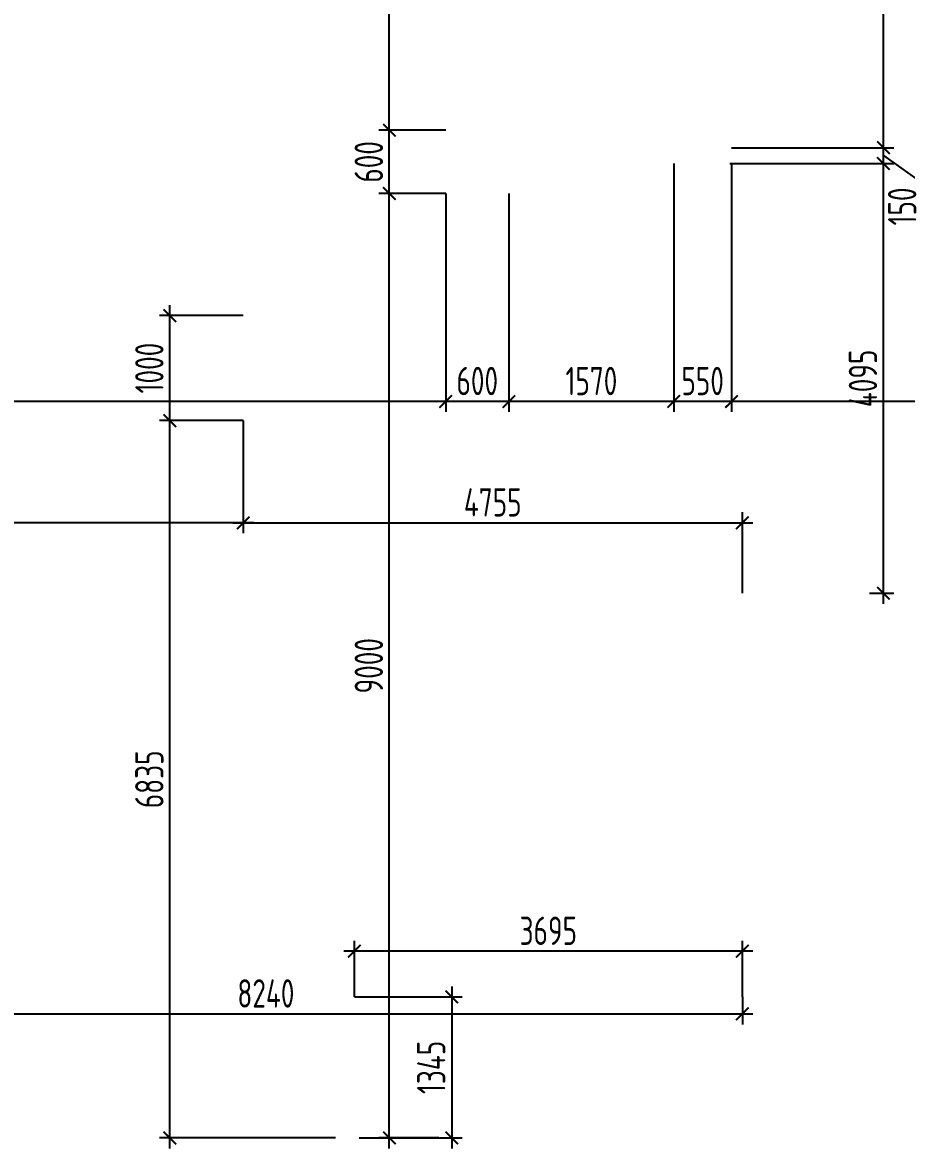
# Model space of a CAD drawing. Header units: millimetres. Extents: x -180271 to 536090, y 55086 to 131231.
# Drawn here: x 481737 to 490158, y 61436 to 72164 of the extents above; entities that cross this region are included whole.
import ezdxf

# ---------------------------------------------------------------- set-up
doc = ezdxf.new("R2010")
doc.units = ezdxf.units.MM
doc.layers.add('Размеры кровли ВК', color=14, linetype='Continuous', lineweight=9)
doc.layers.add('РАЗМЕРЫ КРОВЛИ ОВ', color=204, linetype='Continuous')
doc.layers.get('0').off()
doc.styles.add('ISOCPEUR', font='isocpeur.ttf', dxfattribs={"width": 0.7})
doc.dimstyles.new('R_100', dxfattribs={"dimtxt": 270, "dimasz": 120, "dimexe": 100, "dimexo": 0, "dimgap": 60, "dimtad": 1, "dimdec": 0, "dimrnd": 5, "dimzin": 0, "dimdsep": 46, "dimtxsty": 'ISOCPEUR', "dimblk": 'ARCHTICK', "dimcen": 0, "dimdle": 100, "dimclrd": 256, "dimclre": 256, "dimclrt": 256, "dimadec": 0, "dimazin": 0, "dimtfac": 2, "dimtdec": 0, "dimtofl": 0, "dimtmove": 1, "dimatfit": 3, "dimfxl": 1, "dimtvp": 3, "dimtolj": 1, "dimtzin": 0, "dimarcsym": 0})

# ---------------------------------------------------------------- blocks, each defined once
blk = doc.blocks.new('_ArchTick')
at = {"color": 0, "linetype": 'ByBlock', "const_width": 0.15}
blk.add_lwpolyline([(-0.5, -0.5), (0.5, 0.5)], dxfattribs=at)
blk = doc.blocks.new('*D3720')
at = {"layer": 'РАЗМЕРЫ КРОВЛИ ОВ', "lineweight": -2, "transparency": 16777216}
for p, q in [((480354, 63226), (480354, 62618)), ((488594, 62879), (488594, 62618)), ((480254, 62718), (488694, 62718))]:
    blk.add_line(p, q, dxfattribs=at)
at = {"layer": 'РАЗМЕРЫ КРОВЛИ ОВ', "lineweight": -2, "transparency": 16777216, "xscale": 120, "yscale": 120, "zscale": 120, "rotation": 180}
blk.add_blockref('_ArchTick', (480354, 62718), dxfattribs=at)
at = {"layer": 'РАЗМЕРЫ КРОВЛИ ОВ', "lineweight": -2, "transparency": 16777216, "xscale": 120, "yscale": 120, "zscale": 120}
blk.add_blockref('_ArchTick', (488594, 62718), dxfattribs=at)
at = {"layer": 'РАЗМЕРЫ КРОВЛИ ОВ', "transparency": 16777216, "insert": (484055, 62913), "char_height": 270, "attachment_point": 5, "style": 'ISOCPEUR'}
blk.add_mtext('\\A1;8240', dxfattribs=at)
blk = doc.blocks.new('*D3778')
at = {"layer": 'РАЗМЕРЫ КРОВЛИ ОВ', "lineweight": -2, "transparency": 16777216}
for p, q in [((501199, 71866), (501199, 68453)), ((488491, 70821), (488491, 68453)), ((501299, 68553), (488391, 68553))]:
    blk.add_line(p, q, dxfattribs=at)
at = {"layer": 'РАЗМЕРЫ КРОВЛИ ОВ', "lineweight": -2, "transparency": 16777216, "xscale": 120, "yscale": 120, "zscale": 120, "rotation": 180}
blk.add_blockref('_ArchTick', (488491, 68553), dxfattribs=at)
at = {"layer": 'РАЗМЕРЫ КРОВЛИ ОВ', "lineweight": -2, "transparency": 16777216, "xscale": 120, "yscale": 120, "zscale": 120}
blk.add_blockref('_ArchTick', (501199, 68553), dxfattribs=at)
at = {"layer": 'РАЗМЕРЫ КРОВЛИ ОВ', "transparency": 16777216, "insert": (494845, 68748), "char_height": 270, "attachment_point": 5, "style": 'ISOCPEUR'}
blk.add_mtext('\\A1;12710', dxfattribs=at)
blk = doc.blocks.new('*D3779')
at = {"layer": 'РАЗМЕРЫ КРОВЛИ ОВ', "lineweight": -2, "transparency": 16777216}
for p, q in [((487941, 70821), (487941, 68453)), ((488491, 70821), (488491, 68453)), ((488591, 68553), (487841, 68553))]:
    blk.add_line(p, q, dxfattribs=at)
at = {"layer": 'РАЗМЕРЫ КРОВЛИ ОВ', "lineweight": -2, "transparency": 16777216, "xscale": 120, "yscale": 120, "zscale": 120, "rotation": 180}
blk.add_blockref('_ArchTick', (487941, 68553), dxfattribs=at)
at = {"layer": 'РАЗМЕРЫ КРОВЛИ ОВ', "lineweight": -2, "transparency": 16777216, "xscale": 120, "yscale": 120, "zscale": 120}
blk.add_blockref('_ArchTick', (488491, 68553), dxfattribs=at)
at = {"layer": 'РАЗМЕРЫ КРОВЛИ ОВ', "transparency": 16777216, "insert": (488216, 68748), "char_height": 270, "attachment_point": 5, "style": 'ISOCPEUR'}
blk.add_mtext('\\A1;550', dxfattribs=at)
blk = doc.blocks.new('*D3780')
at = {"layer": 'РАЗМЕРЫ КРОВЛИ ОВ', "lineweight": -2, "transparency": 16777216}
for p, q in [((487941, 70821), (487941, 68453)), ((486370, 70535), (486370, 68453)), ((488041, 68553), (486270, 68553))]:
    blk.add_line(p, q, dxfattribs=at)
at = {"layer": 'РАЗМЕРЫ КРОВЛИ ОВ', "lineweight": -2, "transparency": 16777216, "xscale": 120, "yscale": 120, "zscale": 120, "rotation": 180}
blk.add_blockref('_ArchTick', (486370, 68553), dxfattribs=at)
at = {"layer": 'РАЗМЕРЫ КРОВЛИ ОВ', "lineweight": -2, "transparency": 16777216, "xscale": 120, "yscale": 120, "zscale": 120}
blk.add_blockref('_ArchTick', (487941, 68553), dxfattribs=at)
at = {"layer": 'РАЗМЕРЫ КРОВЛИ ОВ', "transparency": 16777216, "insert": (487156, 68748), "char_height": 270, "attachment_point": 5, "style": 'ISOCPEUR'}
blk.add_mtext('\\A1;1570', dxfattribs=at)
blk = doc.blocks.new('*D3781')
at = {"layer": 'РАЗМЕРЫ КРОВЛИ ОВ', "lineweight": -2, "transparency": 16777216}
for p, q in [((485768, 70535), (485768, 68453)), ((486370, 70535), (486370, 68453)), ((486470, 68553), (485668, 68553))]:
    blk.add_line(p, q, dxfattribs=at)
at = {"layer": 'РАЗМЕРЫ КРОВЛИ ОВ', "lineweight": -2, "transparency": 16777216, "xscale": 120, "yscale": 120, "zscale": 120, "rotation": 180}
blk.add_blockref('_ArchTick', (485768, 68553), dxfattribs=at)
at = {"layer": 'РАЗМЕРЫ КРОВЛИ ОВ', "lineweight": -2, "transparency": 16777216, "xscale": 120, "yscale": 120, "zscale": 120}
blk.add_blockref('_ArchTick', (486370, 68553), dxfattribs=at)
at = {"layer": 'РАЗМЕРЫ КРОВЛИ ОВ', "transparency": 16777216, "insert": (486069, 68748), "char_height": 270, "attachment_point": 5, "style": 'ISOCPEUR'}
blk.add_mtext('\\A1;600', dxfattribs=at)
blk = doc.blocks.new('*D3782')
at = {"layer": 'РАЗМЕРЫ КРОВЛИ ОВ', "lineweight": -2, "transparency": 16777216}
for p, q in [((485768, 70535), (485768, 68453)), ((473884, 68709), (473884, 68453)), ((485868, 68553), (473784, 68553))]:
    blk.add_line(p, q, dxfattribs=at)
at = {"layer": 'РАЗМЕРЫ КРОВЛИ ОВ', "lineweight": -2, "transparency": 16777216, "xscale": 120, "yscale": 120, "zscale": 120, "rotation": 180}
blk.add_blockref('_ArchTick', (473884, 68553), dxfattribs=at)
at = {"layer": 'РАЗМЕРЫ КРОВЛИ ОВ', "lineweight": -2, "transparency": 16777216, "xscale": 120, "yscale": 120, "zscale": 120}
blk.add_blockref('_ArchTick', (485768, 68553), dxfattribs=at)
at = {"layer": 'РАЗМЕРЫ КРОВЛИ ОВ', "transparency": 16777216, "insert": (479826, 68748), "char_height": 270, "attachment_point": 5, "style": 'ISOCPEUR'}
blk.add_mtext('\\A1;11885', dxfattribs=at)
blk = doc.blocks.new('*D3783')
at = {"layer": 'РАЗМЕРЫ КРОВЛИ ОВ', "lineweight": -2, "transparency": 16777216}
for p, q in [((489938, 66626), (489938, 70921)), ((488474, 70821), (490038, 70821)), ((489807, 66726), (490038, 66726))]:
    blk.add_line(p, q, dxfattribs=at)
at = {"layer": 'РАЗМЕРЫ КРОВЛИ ОВ', "lineweight": -2, "transparency": 16777216, "xscale": 120, "yscale": 120, "zscale": 120}
for p, rotation in [((489938, 70821), 90), ((489938, 66726), 270)]:
    blk.add_blockref('_ArchTick', p, dxfattribs=dict(at, rotation=rotation))
at = {"layer": 'РАЗМЕРЫ КРОВЛИ ОВ', "transparency": 16777216, "insert": (489743, 68773), "char_height": 270, "attachment_point": 5, "rotation": 90, "style": 'ISOCPEUR'}
blk.add_mtext('\\A1;4095', dxfattribs=at)
blk = doc.blocks.new('*D3784')
at = {"layer": 'РАЗМЕРЫ КРОВЛИ ОВ', "lineweight": -2, "transparency": 16777216}
for p, q in [((489938, 70721), (489938, 71071)), ((488491, 70971), (490038, 70971)), ((488474, 70821), (490038, 70821)), ((489938, 70896), (490312, 70631)), ((490312, 70631), (490312, 70190))]:
    blk.add_line(p, q, dxfattribs=at)
at = {"layer": 'РАЗМЕРЫ КРОВЛИ ОВ', "lineweight": -2, "transparency": 16777216, "xscale": 120, "yscale": 120, "zscale": 120}
for p, rotation in [((489938, 70971), 90), ((489938, 70821), 270)]:
    blk.add_blockref('_ArchTick', p, dxfattribs=dict(at, rotation=rotation))
at = {"layer": 'РАЗМЕРЫ КРОВЛИ ОВ', "transparency": 16777216, "insert": (490117, 70411), "char_height": 270, "attachment_point": 5, "rotation": 90, "style": 'ISOCPEUR'}
blk.add_mtext('\\A1;150', dxfattribs=at)
blk = doc.blocks.new('*D3785')
at = {"layer": 'РАЗМЕРЫ КРОВЛИ ОВ', "lineweight": -2, "transparency": 16777216}
for p, q in [((489938, 70871), (489938, 74383)), ((489401, 74283), (490038, 74283)), ((488491, 70971), (490038, 70971))]:
    blk.add_line(p, q, dxfattribs=at)
at = {"layer": 'РАЗМЕРЫ КРОВЛИ ОВ', "lineweight": -2, "transparency": 16777216, "xscale": 120, "yscale": 120, "zscale": 120}
for p, rotation in [((489938, 74283), 90), ((489938, 70971), 270)]:
    blk.add_blockref('_ArchTick', p, dxfattribs=dict(at, rotation=rotation))
at = {"layer": 'РАЗМЕРЫ КРОВЛИ ОВ', "transparency": 16777216, "insert": (489743, 73250), "char_height": 270, "attachment_point": 5, "rotation": 90, "style": 'ISOCPEUR'}
blk.add_mtext('\\A1;3310', dxfattribs=at)
blk = doc.blocks.new('*D3789')
at = {"layer": 'РАЗМЕРЫ КРОВЛИ ОВ', "lineweight": -2, "transparency": 16777216}
for p, q in [((485231, 61436), (485231, 70635)), ((485768, 70535), (485131, 70535)), ((485704, 61536), (485131, 61536))]:
    blk.add_line(p, q, dxfattribs=at)
at = {"layer": 'РАЗМЕРЫ КРОВЛИ ОВ', "lineweight": -2, "transparency": 16777216, "xscale": 120, "yscale": 120, "zscale": 120}
for p, rotation in [((485231, 70535), 90), ((485231, 61536), 270)]:
    blk.add_blockref('_ArchTick', p, dxfattribs=dict(at, rotation=rotation))
at = {"layer": 'РАЗМЕРЫ КРОВЛИ ОВ', "transparency": 16777216, "insert": (485036, 66035), "char_height": 270, "attachment_point": 5, "rotation": 90, "style": 'ISOCPEUR'}
blk.add_mtext('\\A1;9000', dxfattribs=at)
blk = doc.blocks.new('*D3790')
at = {"layer": 'РАЗМЕРЫ КРОВЛИ ОВ', "lineweight": -2, "transparency": 16777216}
for p, q in [((485231, 70435), (485231, 71237)), ((485768, 71137), (485131, 71137)), ((485768, 70535), (485131, 70535))]:
    blk.add_line(p, q, dxfattribs=at)
at = {"layer": 'РАЗМЕРЫ КРОВЛИ ОВ', "lineweight": -2, "transparency": 16777216, "xscale": 120, "yscale": 120, "zscale": 120}
for p, rotation in [((485231, 71137), 90), ((485231, 70535), 270)]:
    blk.add_blockref('_ArchTick', p, dxfattribs=dict(at, rotation=rotation))
at = {"layer": 'РАЗМЕРЫ КРОВЛИ ОВ', "transparency": 16777216, "insert": (485036, 70836), "char_height": 270, "attachment_point": 5, "rotation": 90, "style": 'ISOCPEUR'}
blk.add_mtext('\\A1;600', dxfattribs=at)
blk = doc.blocks.new('*D3791')
at = {"layer": 'РАЗМЕРЫ КРОВЛИ ОВ', "lineweight": -2, "transparency": 16777216}
for p, q in [((485231, 71037), (485231, 79070)), ((485331, 78970), (485131, 78970)), ((485768, 71137), (485131, 71137))]:
    blk.add_line(p, q, dxfattribs=at)
at = {"layer": 'РАЗМЕРЫ КРОВЛИ ОВ', "lineweight": -2, "transparency": 16777216, "xscale": 120, "yscale": 120, "zscale": 120}
for p, rotation in [((485231, 78970), 90), ((485231, 71137), 270)]:
    blk.add_blockref('_ArchTick', p, dxfattribs=dict(at, rotation=rotation))
at = {"layer": 'РАЗМЕРЫ КРОВЛИ ОВ', "transparency": 16777216, "insert": (485036, 75054), "char_height": 270, "attachment_point": 5, "rotation": 90, "style": 'ISOCPEUR'}
blk.add_mtext('\\A1;7835', dxfattribs=at)
blk = doc.blocks.new('*D22576')
at = {"layer": 'Размеры кровли ВК', "lineweight": -2, "transparency": 16777216}
for p, q in [((485825, 62979), (485825, 61436)), ((484898, 62879), (485925, 62879)), ((484943, 61536), (485925, 61536))]:
    blk.add_line(p, q, dxfattribs=at)
at = {"layer": 'Размеры кровли ВК', "lineweight": -2, "transparency": 16777216, "xscale": 120, "yscale": 120, "zscale": 120}
for p, rotation in [((485825, 62879), 90), ((485825, 61536), 270)]:
    blk.add_blockref('_ArchTick', p, dxfattribs=dict(at, rotation=rotation))
at = {"layer": 'Размеры кровли ВК', "transparency": 16777216, "insert": (485630, 62208), "char_height": 270, "attachment_point": 5, "rotation": 90, "style": 'ISOCPEUR'}
blk.add_mtext('\\A1;1345', dxfattribs=at)
blk = doc.blocks.new('*D22577')
at = {"layer": 'Размеры кровли ВК', "lineweight": -2, "transparency": 16777216}
for p, q in [((484898, 62879), (484898, 63415)), ((488594, 62879), (488594, 63415)), ((488694, 63315), (484798, 63315))]:
    blk.add_line(p, q, dxfattribs=at)
at = {"layer": 'Размеры кровли ВК', "lineweight": -2, "transparency": 16777216, "xscale": 120, "yscale": 120, "zscale": 120, "rotation": 180}
blk.add_blockref('_ArchTick', (484898, 63315), dxfattribs=at)
at = {"layer": 'Размеры кровли ВК', "lineweight": -2, "transparency": 16777216, "xscale": 120, "yscale": 120, "zscale": 120}
blk.add_blockref('_ArchTick', (488594, 63315), dxfattribs=at)
at = {"layer": 'Размеры кровли ВК', "transparency": 16777216, "insert": (486746, 63510), "char_height": 270, "attachment_point": 5, "style": 'ISOCPEUR'}
blk.add_mtext('\\A1;3695', dxfattribs=at)
blk = doc.blocks.new('*D22586')
at = {"layer": 'Размеры кровли ВК', "lineweight": -2, "transparency": 16777216}
for p, q in [((483140, 61436), (483140, 68471)), ((483839, 68371), (483040, 68371)), ((484719, 61536), (483040, 61536))]:
    blk.add_line(p, q, dxfattribs=at)
at = {"layer": 'Размеры кровли ВК', "lineweight": -2, "transparency": 16777216, "xscale": 120, "yscale": 120, "zscale": 120}
for p, rotation in [((483140, 68371), 90), ((483140, 61536), 270)]:
    blk.add_blockref('_ArchTick', p, dxfattribs=dict(at, rotation=rotation))
at = {"layer": 'Размеры кровли ВК', "transparency": 16777216, "insert": (482945, 64953), "char_height": 270, "attachment_point": 5, "rotation": 90, "style": 'ISOCPEUR'}
blk.add_mtext('\\A1;6835', dxfattribs=at)
blk = doc.blocks.new('*D22587')
at = {"layer": 'Размеры кровли ВК', "lineweight": -2, "transparency": 16777216}
for p, q in [((483140, 68271), (483140, 69471)), ((483839, 69371), (483040, 69371)), ((483839, 68371), (483040, 68371))]:
    blk.add_line(p, q, dxfattribs=at)
at = {"layer": 'Размеры кровли ВК', "lineweight": -2, "transparency": 16777216, "xscale": 120, "yscale": 120, "zscale": 120}
for p, rotation in [((483140, 69371), 90), ((483140, 68371), 270)]:
    blk.add_blockref('_ArchTick', p, dxfattribs=dict(at, rotation=rotation))
at = {"layer": 'Размеры кровли ВК', "transparency": 16777216, "insert": (482945, 68871), "char_height": 270, "attachment_point": 5, "rotation": 90, "style": 'ISOCPEUR'}
blk.add_mtext('\\A1;1000', dxfattribs=at)
blk = doc.blocks.new('*D22588')
at = {"layer": 'Размеры кровли ВК', "lineweight": -2, "transparency": 16777216}
for p, q in [((473884, 69271), (473884, 67297)), ((483839, 68371), (483839, 67297)), ((483939, 67397), (473784, 67397))]:
    blk.add_line(p, q, dxfattribs=at)
at = {"layer": 'Размеры кровли ВК', "lineweight": -2, "transparency": 16777216, "xscale": 120, "yscale": 120, "zscale": 120, "rotation": 180}
blk.add_blockref('_ArchTick', (473884, 67397), dxfattribs=at)
at = {"layer": 'Размеры кровли ВК', "lineweight": -2, "transparency": 16777216, "xscale": 120, "yscale": 120, "zscale": 120}
blk.add_blockref('_ArchTick', (483839, 67397), dxfattribs=at)
at = {"layer": 'Размеры кровли ВК', "transparency": 16777216, "insert": (478861, 67592), "char_height": 270, "attachment_point": 5, "style": 'ISOCPEUR'}
blk.add_mtext('\\A1;9955', dxfattribs=at)
blk = doc.blocks.new('*D22589')
at = {"layer": 'Размеры кровли ВК', "lineweight": -2, "transparency": 16777216}
for p, q in [((483839, 68371), (483839, 67297)), ((488594, 66726), (488594, 67497)), ((483739, 67397), (488694, 67397))]:
    blk.add_line(p, q, dxfattribs=at)
at = {"layer": 'Размеры кровли ВК', "lineweight": -2, "transparency": 16777216, "xscale": 120, "yscale": 120, "zscale": 120, "rotation": 180}
blk.add_blockref('_ArchTick', (483839, 67397), dxfattribs=at)
at = {"layer": 'Размеры кровли ВК', "lineweight": -2, "transparency": 16777216, "xscale": 120, "yscale": 120, "zscale": 120}
blk.add_blockref('_ArchTick', (488594, 67397), dxfattribs=at)
at = {"layer": 'Размеры кровли ВК', "transparency": 16777216, "insert": (486216, 67592), "char_height": 270, "attachment_point": 5, "style": 'ISOCPEUR'}
blk.add_mtext('\\A1;4755', dxfattribs=at)

msp = doc.modelspace()

# ---------------------------------------------------------------- dimensions: what is measured, and where the dimension line sits
at = {"layer": 'Размеры кровли ВК'}
for base, p1, p2, picture, middle in [((483139.7, 69370.7), (483838.6, 68370.7), (483838.6, 69370.7), '*D22587', (482944.7, 68870.7)), ((483139.7, 68370.7), (484719.3, 61535.7), (483838.6, 68370.7), '*D22586', (482944.7, 64953.2)), ((485824.5, 61535.7), (484897.9, 62879.4), (484942.9, 61535.7), '*D22576', (485629.5, 62207.5))]:
    dim = msp.add_linear_dim(base=base, p1=p1, p2=p2, angle=90, dimstyle='R_100', override={"dimpost": '\\X'}, dxfattribs=at)
    dim.commit()
    dim.dimension.update_dxf_attribs({"geometry": picture, "text_midpoint": middle})
for base, p1, p2, picture, middle in [((473884.3, 67397.2), (483838.6, 68370.7), (473884.3, 69271.4), '*D22588', (478861.4, 67592.2)), ((488594.3, 67397.2), (483838.6, 68370.7), (488594.3, 66725.7), '*D22589', (486216.4, 67592.2)), ((484897.9, 63314.6), (488594.3, 62879.1), (484897.9, 62879.1), '*D22577', (486746.1, 63509.6))]:
    dim = msp.add_linear_dim(base=base, p1=p1, p2=p2, dimstyle='R_100', override={"dimpost": '\\X'}, dxfattribs=at)
    dim.commit()
    dim.dimension.update_dxf_attribs({"geometry": picture, "text_midpoint": middle})
at = {"layer": 'РАЗМЕРЫ КРОВЛИ ОВ'}
for base, p1, p2, picture, middle in [((485230.7, 78970.3), (485768.2, 71137.4), (485330.7, 78970.3), '*D3791', (485035.7, 75053.8)), ((485230.7, 71137.4), (485768.2, 70535.3), (485768.2, 71137.4), '*D3790', (485035.7, 70836.3)), ((489938, 70820.9), (489807.1, 66725.7), (488474.3, 70820.9), '*D3783', (489743, 68773.3)), ((485230.7, 70535.3), (485703.9, 61535.7), (485768.2, 70535.3), '*D3789', (485035.7, 66035.5))]:
    dim = msp.add_linear_dim(base=base, p1=p1, p2=p2, angle=90, dimstyle='R_100', override={"dimpost": '\\X'}, dxfattribs=at)
    dim.commit()
    dim.dimension.update_dxf_attribs({"geometry": picture, "text_midpoint": middle})
for base, p1, p2, picture, middle in [((489938, 74283), (488490.7, 70971.3), (489400.5, 74283), '*D3785', (489938, 73249.8)), ((489938, 70971.3), (488474.3, 70820.9), (488490.7, 70971.3), '*D3784', (490311.7, 70571.3))]:
    dim = msp.add_linear_dim(base=base, p1=p1, p2=p2, angle=90, dimstyle='R_100', override={"dimpost": '\\X'}, dxfattribs=at)
    dim.commit()
    dim.dimension.update_dxf_attribs({"geometry": picture, "text_midpoint": middle, "dimtype": 160})
for base, p1, p2, picture, middle in [((488490.6998, 68553.3782), (501199.1854, 71865.6825), (488490.6998, 70820.8665), '*D3778', (494844.9426, 68748.3782)), ((486370.2, 68553.4), (487940.9, 70820.9), (486370.2, 70535.3), '*D3780', (487155.6, 68748.4)), ((487940.9, 68553.4), (488490.7, 70820.9), (487940.9, 70820.9), '*D3779', (488215.8, 68748.4)), ((473884.3, 68553.4), (485768.2, 70535.3), (473884.3, 68709.3), '*D3782', (479826.2, 68748.4)), ((485768.2, 68553.4), (486370.2, 70535.3), (485768.2, 70535.3), '*D3781', (486069.2, 68748.4))]:
    dim = msp.add_linear_dim(base=base, p1=p1, p2=p2, dimstyle='R_100', override={"dimpost": '\\X'}, dxfattribs=at)
    dim.commit()
    dim.dimension.update_dxf_attribs({"geometry": picture, "text_midpoint": middle})
dim = msp.add_linear_dim(base=(488594.3, 62718.1), p1=(480354.2, 63225.7), p2=(488594.3, 62879.1), dimstyle='R_100', override={"dimpost": '\\X'}, dxfattribs=at)
dim.commit()
dim.dimension.update_dxf_attribs({"geometry": '*D3720', "text_midpoint": (484055.4, 62718.1), "dimtype": 160})

doc.saveas('drawing.dxf')
